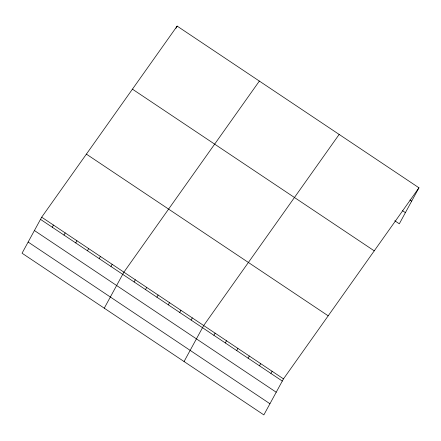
<?xml version="1.0" encoding="UTF-8"?>
<svg xmlns="http://www.w3.org/2000/svg" width="441" height="441" viewBox="0 0 441 441"><rect width="100%" height="100%" fill="white"/><g stroke="black" fill="none" stroke-linecap="round" stroke-linejoin="round"><path stroke-width="0.66" d="M41.686 217.192L22.05 253.211L263.856 414.898L283.491 378.88L418.95 187.789L177.144 26.102L41.686 217.192L283.491 378.88M52.247 227.22L53.433 225.042M175.959 28.279L177.144 26.102M63.989 235.075L65.174 232.898M75.736 242.93L76.921 240.753M87.478 250.78L88.669 248.603M99.225 258.635L100.41 256.458M110.967 266.491L112.157 264.313M104.263 308.182L123.899 272.163L259.358 81.078M134.114 281.964L135.299 279.787M145.513 289.588L146.699 287.411M156.913 297.212L158.099 295.035M168.313 304.83L169.498 302.653M179.713 312.454L180.898 310.277M191.113 320.078L192.298 317.9M184.057 361.537L203.698 325.524L339.157 134.433M213.907 335.32L215.098 333.142M225.307 342.944L226.498 340.766M236.707 350.567L237.892 348.39M248.107 358.191L249.292 356.014M259.506 365.81L260.692 363.632M270.906 373.433L272.091 371.256M418.95 187.789L399.314 223.808L394.756 220.759M409.965 199.994L411.673 201.135M402.55 210.737L405.4 212.639M132.443 89.165L374.249 250.852M86.386 154.135L328.192 315.822M40.5 219.37L282.306 381.057M34.415 230.533L276.215 392.225M28.141 242.043L269.942 403.73"/></g></svg>
